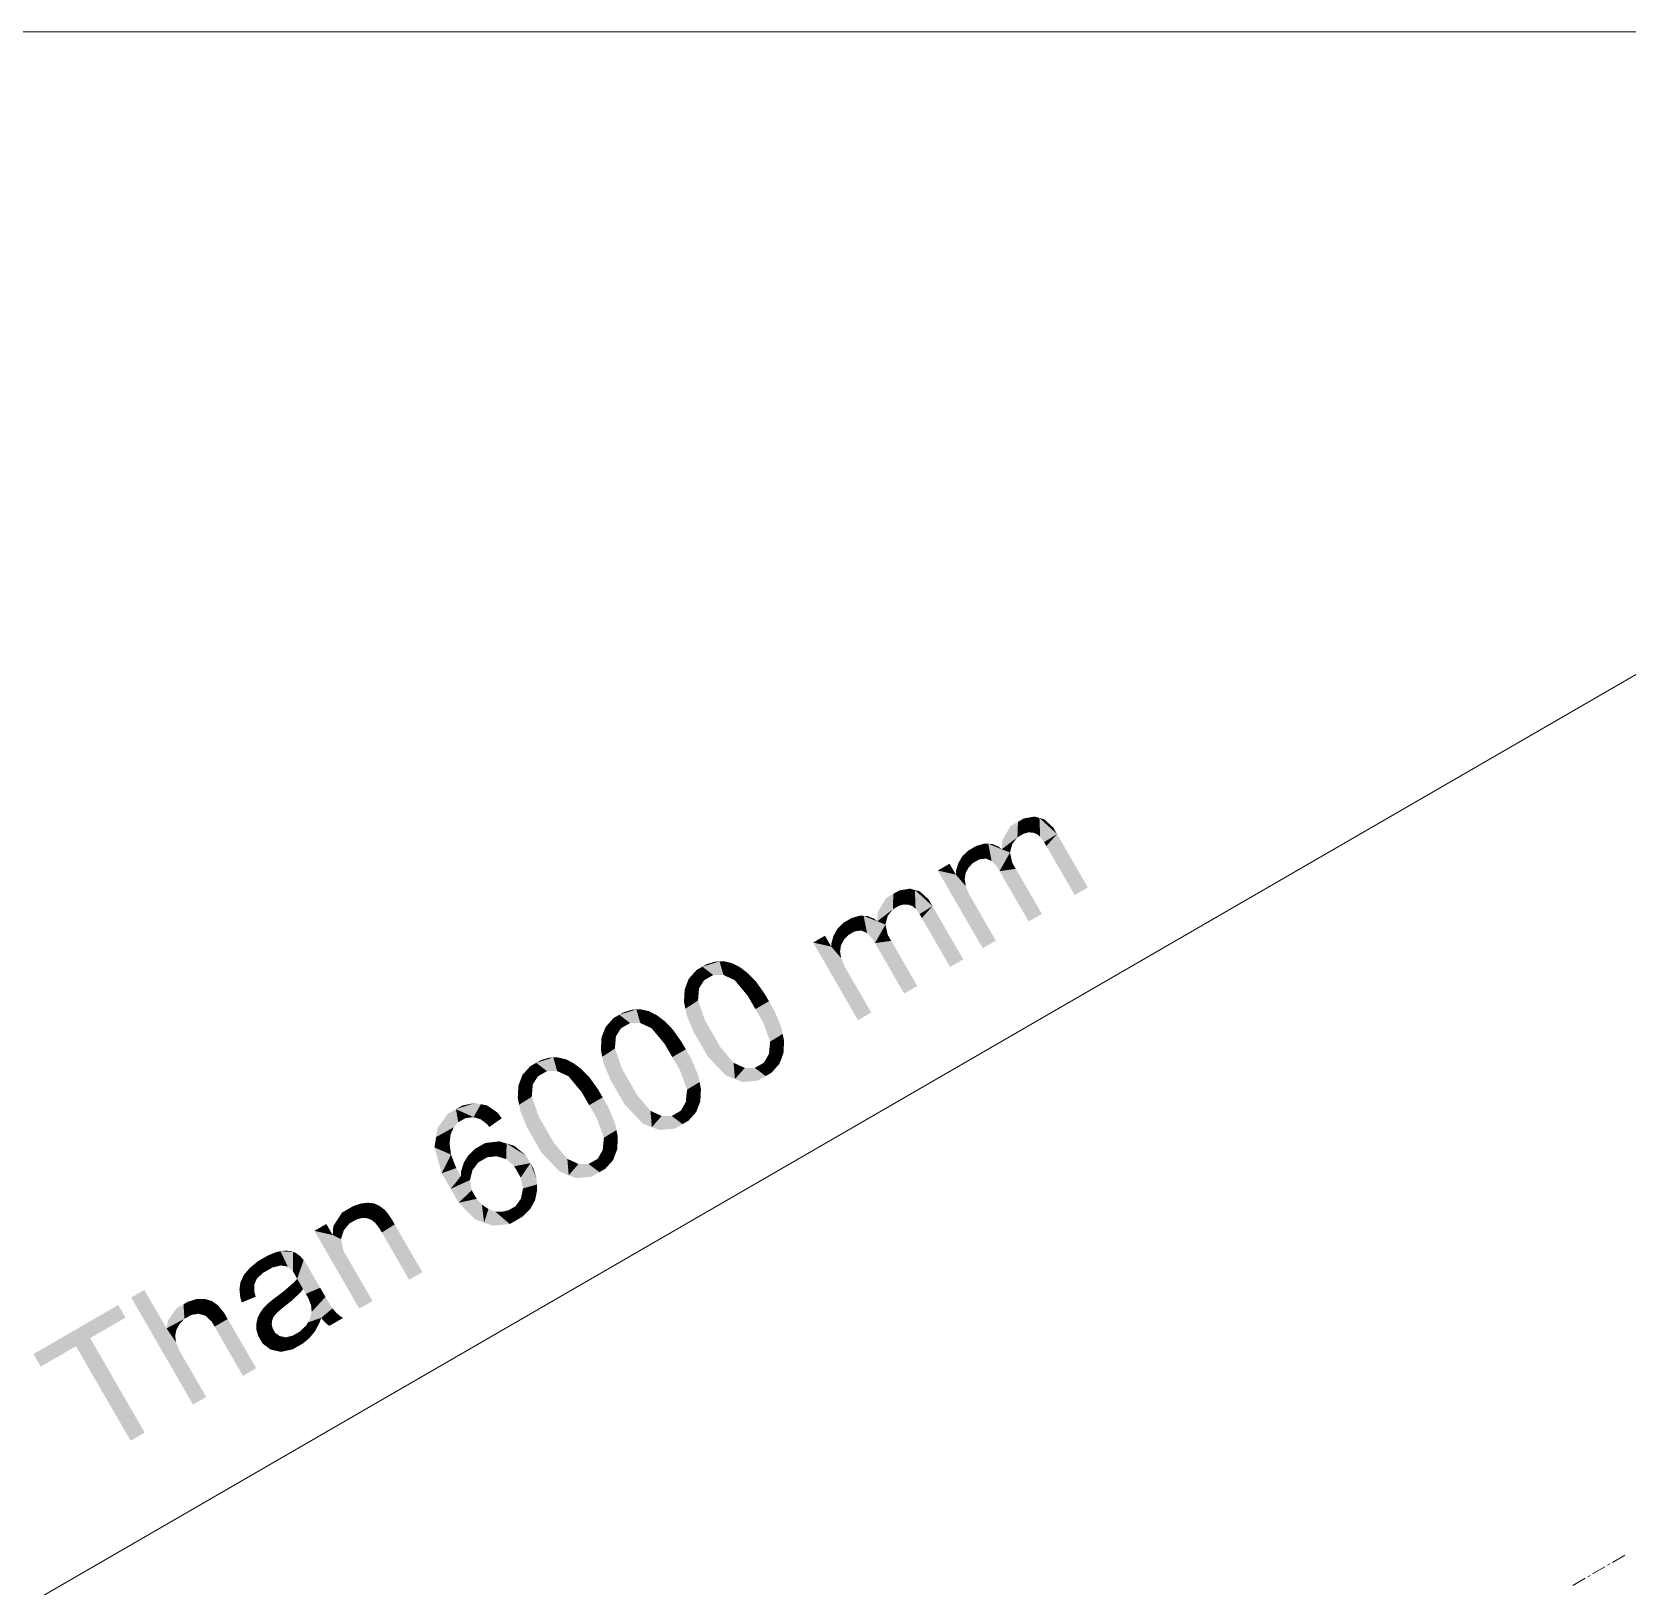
# Model space of a CAD drawing. Header units: millimetres. Extents: x 2 to 579, y 1 to 405.
# Drawn here: x 219.83 to 237.23, y 121.52 to 138.47 of the extents above; entities that cross this region are included whole.
import ezdxf

# ---------------------------------------------------------------- set-up
doc = ezdxf.new("R2010")
doc.units = ezdxf.units.MM
doc.linetypes.add('XKITLINE00', pattern=[0])
doc.layers.add('LinkedObject', color=7, linetype='Continuous', lineweight=0)

# ---------------------------------------------------------------- blocks, each defined once
blk = doc.blocks.new('*A4')
at = {"layer": 'LinkedObject'}
for points in [[(230.585, 129.856), (230.408, 129.557), (230.504, 129.81)], [(230.579, 129.688), (230.408, 129.557), (230.585, 129.856)], [(230.579, 129.688), (230.585, 129.856), (230.624, 129.714)], [(230.648, 129.893), (230.698, 129.741), (230.585, 129.856)], [(230.585, 129.856), (230.698, 129.741), (230.649, 129.728)], [(230.624, 129.714), (230.585, 129.856), (230.649, 129.728)], [(230.819, 129.899), (230.648, 129.893), (230.765, 129.914)], [(230.748, 129.739), (230.648, 129.893), (230.819, 129.899)], [(230.698, 129.741), (230.648, 129.893), (230.723, 129.74)], [(230.723, 129.74), (230.648, 129.893), (230.748, 129.739)], [(230.819, 129.899), (230.791, 129.723), (230.748, 129.739)], [(230.791, 129.723), (230.819, 129.899), (230.809, 129.708)], [(230.809, 129.708), (230.819, 129.899), (230.827, 129.693)], [(230.969, 129.795), (230.819, 129.899), (230.873, 129.883)], [(231.011, 129.723), (230.819, 129.899), (230.969, 129.795)], [(230.87, 129.635), (230.819, 129.899), (231.011, 129.723)], [(230.827, 129.693), (230.819, 129.899), (230.87, 129.635)], [(230.504, 129.81), (230.408, 129.557), (230.416, 129.66)], [(230.523, 129.615), (230.408, 129.557), (230.579, 129.688)], [(231.011, 129.723), (230.895, 129.592), (230.87, 129.635)], [(230.895, 129.592), (231.011, 129.723), (231.204, 129.058)], [(231.204, 129.058), (231.011, 129.723), (231.347, 129.141)], [(230.042, 129.542), (230.093, 129.407), (229.977, 129.48)], [(230.163, 129.447), (230.042, 129.542), (230.084, 129.567)], [(230.093, 129.407), (230.042, 129.542), (230.124, 129.424)], [(230.124, 129.424), (230.042, 129.542), (230.163, 129.447)], [(230.131, 129.594), (230.234, 129.456), (230.084, 129.567)], [(230.084, 129.567), (230.234, 129.456), (230.163, 129.447)], [(230.219, 129.619), (230.234, 129.456), (230.131, 129.594)], [(230.261, 129.617), (230.234, 129.456), (230.219, 129.619)], [(230.261, 129.617), (230.266, 129.443), (230.234, 129.456)], [(230.266, 129.443), (230.261, 129.617), (230.297, 129.429)], [(230.376, 129.585), (230.261, 129.617), (230.302, 129.615)], [(230.408, 129.557), (230.261, 129.617), (230.376, 129.585)], [(230.356, 129.367), (230.261, 129.617), (230.408, 129.557)], [(230.297, 129.429), (230.261, 129.617), (230.356, 129.367)], [(230.356, 129.367), (230.408, 129.557), (230.384, 129.319)], [(230.498, 129.522), (230.384, 129.319), (230.408, 129.557)], [(230.523, 129.41), (230.384, 129.319), (230.498, 129.522)], [(230.51, 129.568), (230.408, 129.557), (230.523, 129.615)], [(230.408, 129.557), (230.51, 129.568), (230.498, 129.522)], [(229.907, 129.281), (229.71, 129.325), (229.838, 129.4)], [(229.71, 129.325), (229.907, 129.281), (230.2, 128.478)], [(230.014, 129.297), (229.907, 129.281), (229.909, 129.324)], [(229.955, 129.442), (229.909, 129.324), (229.933, 129.404)], [(230.047, 129.359), (229.909, 129.324), (229.955, 129.442)], [(230.03, 129.328), (229.909, 129.324), (230.047, 129.359)], [(230.014, 129.297), (229.909, 129.324), (230.03, 129.328)], [(229.977, 129.48), (230.093, 129.407), (229.955, 129.442)], [(229.955, 129.442), (230.093, 129.407), (230.047, 129.359)], [(230.561, 129.344), (230.384, 129.319), (230.523, 129.41)], [(230.384, 129.319), (230.561, 129.344), (230.702, 128.769)], [(230.702, 128.769), (230.561, 129.344), (230.846, 128.852)], [(230.004, 129.229), (229.907, 129.281), (230.014, 129.297)], [(230.056, 129.059), (230.343, 128.561), (229.907, 129.281)], [(230.056, 129.059), (229.907, 129.281), (230.016, 129.154)], [(230.016, 129.154), (229.907, 129.281), (230.01, 129.191)], [(230.01, 129.191), (229.907, 129.281), (230.004, 129.229)], [(230.2, 128.478), (229.907, 129.281), (230.343, 128.561)], [(229.225, 129.071), (229.049, 128.771), (229.145, 129.024)], [(229.22, 128.902), (229.049, 128.771), (229.225, 129.071)], [(229.145, 129.024), (229.049, 128.771), (229.057, 128.874)], [(229.22, 128.902), (229.225, 129.071), (229.265, 128.928)], [(229.289, 129.107), (229.339, 128.955), (229.225, 129.071)], [(229.225, 129.071), (229.339, 128.955), (229.289, 128.942)], [(229.265, 128.928), (229.225, 129.071), (229.289, 128.942)], [(229.46, 129.113), (229.289, 129.107), (229.406, 129.128)], [(229.389, 128.953), (229.289, 129.107), (229.46, 129.113)], [(229.339, 128.955), (229.289, 129.107), (229.364, 128.954)], [(229.364, 128.954), (229.289, 129.107), (229.389, 128.953)], [(229.46, 129.113), (229.432, 128.938), (229.389, 128.953)], [(229.432, 128.938), (229.46, 129.113), (229.45, 128.923)], [(229.45, 128.923), (229.46, 129.113), (229.468, 128.908)], [(229.61, 129.01), (229.46, 129.113), (229.514, 129.098)], [(229.652, 128.937), (229.46, 129.113), (229.61, 129.01)], [(229.511, 128.85), (229.46, 129.113), (229.652, 128.937)], [(229.468, 128.908), (229.46, 129.113), (229.511, 128.85)], [(228.772, 128.808), (228.875, 128.671), (228.725, 128.781)], [(228.86, 128.833), (228.875, 128.671), (228.772, 128.808)], [(228.901, 128.831), (228.875, 128.671), (228.86, 128.833)], [(228.901, 128.831), (228.906, 128.657), (228.875, 128.671)], [(228.906, 128.657), (228.901, 128.831), (228.938, 128.643)], [(229.016, 128.799), (228.901, 128.831), (228.943, 128.829)], [(229.049, 128.771), (228.901, 128.831), (229.016, 128.799)], [(228.997, 128.581), (228.901, 128.831), (229.049, 128.771)], [(228.938, 128.643), (228.901, 128.831), (228.997, 128.581)], [(229.163, 128.83), (229.049, 128.771), (229.22, 128.902)], [(229.151, 128.783), (229.049, 128.771), (229.163, 128.83)], [(229.652, 128.937), (229.536, 128.807), (229.511, 128.85)], [(229.536, 128.807), (229.652, 128.937), (229.844, 128.273)], [(229.844, 128.273), (229.652, 128.937), (229.988, 128.356)], [(228.596, 128.656), (228.55, 128.538), (228.574, 128.618)], [(228.687, 128.573), (228.55, 128.538), (228.596, 128.656)], [(228.618, 128.694), (228.734, 128.621), (228.596, 128.656)], [(228.596, 128.656), (228.734, 128.621), (228.687, 128.573)], [(228.682, 128.757), (228.734, 128.621), (228.618, 128.694)], [(228.804, 128.662), (228.682, 128.757), (228.725, 128.781)], [(228.734, 128.621), (228.682, 128.757), (228.764, 128.639)], [(228.764, 128.639), (228.682, 128.757), (228.804, 128.662)], [(228.725, 128.781), (228.875, 128.671), (228.804, 128.662)], [(228.997, 128.581), (229.049, 128.771), (229.025, 128.534)], [(229.139, 128.736), (229.025, 128.534), (229.049, 128.771)], [(229.164, 128.624), (229.025, 128.534), (229.139, 128.736)], [(229.049, 128.771), (229.151, 128.783), (229.139, 128.736)], [(228.548, 128.495), (228.35, 128.54), (228.479, 128.614)], [(228.35, 128.54), (228.548, 128.495), (228.84, 127.692)], [(228.654, 128.511), (228.548, 128.495), (228.55, 128.538)], [(228.644, 128.443), (228.548, 128.495), (228.654, 128.511)], [(228.696, 128.273), (228.984, 127.776), (228.548, 128.495)], [(228.696, 128.273), (228.548, 128.495), (228.657, 128.368)], [(228.657, 128.368), (228.548, 128.495), (228.65, 128.406)], [(228.65, 128.406), (228.548, 128.495), (228.644, 128.443)], [(228.84, 127.692), (228.548, 128.495), (228.984, 127.776)], [(228.671, 128.542), (228.55, 128.538), (228.687, 128.573)], [(228.654, 128.511), (228.55, 128.538), (228.671, 128.542)], [(229.202, 128.558), (229.025, 128.534), (229.164, 128.624)], [(229.025, 128.534), (229.202, 128.558), (229.343, 127.983)], [(229.343, 127.983), (229.202, 128.558), (229.487, 128.066)], [(227.329, 128.334), (227.142, 128.277), (227.283, 128.332)], [(227.371, 128.186), (227.142, 128.277), (227.329, 128.334)], [(227.283, 128.332), (227.142, 128.277), (227.189, 128.304)], [(227.376, 128.336), (227.432, 128.158), (227.329, 128.334)], [(227.329, 128.334), (227.432, 128.158), (227.371, 128.186)], [(227.466, 128.315), (227.432, 128.158), (227.376, 128.336)], [(227.509, 128.292), (227.432, 128.158), (227.466, 128.315)], [(227.509, 128.292), (227.493, 128.13), (227.432, 128.158)], [(227.553, 128.27), (227.493, 128.13), (227.509, 128.292)], [(226.993, 128.145), (227.16, 128.128), (226.97, 128.086)], [(226.97, 128.086), (227.16, 128.128), (227.105, 128.04)], [(227.078, 128.24), (227.16, 128.128), (226.993, 128.145)], [(227.142, 128.277), (227.16, 128.128), (227.078, 128.24)], [(227.142, 128.277), (227.26, 128.185), (227.209, 128.156)], [(227.26, 128.185), (227.142, 128.277), (227.371, 128.186)], [(227.16, 128.128), (227.142, 128.277), (227.209, 128.156)], [(227.639, 128.204), (227.493, 128.13), (227.553, 128.27)], [(227.682, 128.16), (227.493, 128.13), (227.639, 128.204)], [(227.682, 128.16), (227.637, 127.958), (227.493, 128.13)], [(227.724, 128.117), (227.637, 127.958), (227.682, 128.16)], [(227.817, 127.986), (227.637, 127.958), (227.724, 128.117)], [(226.948, 128.028), (227.1, 127.981), (226.941, 127.894)], [(226.941, 127.894), (227.1, 127.981), (226.956, 127.818)], [(227.105, 128.04), (226.948, 128.028), (226.97, 128.086)], [(227.1, 127.981), (226.948, 128.028), (227.105, 128.04)], [(226.956, 127.818), (227.1, 127.981), (227.094, 127.907)], [(227.817, 127.986), (227.72, 127.814), (227.637, 127.958)], [(227.868, 127.899), (227.72, 127.814), (227.817, 127.986)], [(226.422, 127.81), (226.235, 127.752), (226.376, 127.808)], [(226.464, 127.662), (226.235, 127.752), (226.422, 127.81)], [(226.376, 127.808), (226.235, 127.752), (226.282, 127.779)], [(226.469, 127.811), (226.525, 127.634), (226.422, 127.81)], [(226.422, 127.81), (226.525, 127.634), (226.464, 127.662)], [(226.559, 127.791), (226.525, 127.634), (226.469, 127.811)], [(226.602, 127.768), (226.525, 127.634), (226.559, 127.791)], [(226.602, 127.768), (226.586, 127.606), (226.525, 127.634)], [(226.646, 127.746), (226.586, 127.606), (226.602, 127.768)], [(227.094, 127.907), (227.047, 127.563), (226.956, 127.818)], [(226.956, 127.818), (227.047, 127.563), (226.972, 127.742)], [(227.171, 127.688), (227.047, 127.563), (227.094, 127.907)], [(227.868, 127.899), (227.804, 127.67), (227.72, 127.814)], [(227.927, 127.796), (227.804, 127.67), (227.868, 127.899)], [(227.804, 127.67), (227.927, 127.796), (227.881, 127.46)], [(227.881, 127.46), (227.927, 127.796), (228.018, 127.543)], [(228.018, 127.543), (227.927, 127.796), (228.002, 127.618)], [(226.086, 127.62), (226.253, 127.604), (226.063, 127.562)], [(226.063, 127.562), (226.253, 127.604), (226.198, 127.516)], [(226.171, 127.715), (226.253, 127.604), (226.086, 127.62)], [(226.235, 127.752), (226.253, 127.604), (226.171, 127.715)], [(226.235, 127.752), (226.353, 127.661), (226.302, 127.632)], [(226.353, 127.661), (226.235, 127.752), (226.464, 127.662)], [(226.253, 127.604), (226.235, 127.752), (226.302, 127.632)], [(226.732, 127.68), (226.586, 127.606), (226.646, 127.746)], [(226.775, 127.636), (226.586, 127.606), (226.732, 127.68)], [(226.775, 127.636), (226.73, 127.434), (226.586, 127.606)], [(226.817, 127.593), (226.73, 127.434), (226.775, 127.636)], [(226.91, 127.462), (226.73, 127.434), (226.817, 127.593)], [(227.047, 127.563), (227.171, 127.688), (227.107, 127.46)], [(227.107, 127.46), (227.171, 127.688), (227.254, 127.544)], [(226.041, 127.503), (226.193, 127.457), (226.034, 127.369)], [(226.034, 127.369), (226.193, 127.457), (226.049, 127.294)], [(226.198, 127.516), (226.041, 127.503), (226.063, 127.562)], [(226.193, 127.457), (226.041, 127.503), (226.198, 127.516)], [(226.049, 127.294), (226.193, 127.457), (226.187, 127.383)], [(226.91, 127.462), (226.813, 127.29), (226.73, 127.434)], [(226.961, 127.375), (226.813, 127.29), (226.91, 127.462)], [(227.254, 127.544), (227.202, 127.295), (227.107, 127.46)], [(227.337, 127.4), (227.202, 127.295), (227.254, 127.544)], [(228.018, 127.543), (227.874, 127.392), (227.881, 127.46)], [(228.033, 127.467), (227.874, 127.392), (228.018, 127.543)], [(228.026, 127.333), (227.874, 127.392), (228.033, 127.467)], [(225.515, 127.286), (225.328, 127.228), (225.469, 127.284)], [(225.557, 127.138), (225.328, 127.228), (225.515, 127.286)], [(225.469, 127.284), (225.328, 127.228), (225.375, 127.255)], [(225.562, 127.287), (225.618, 127.11), (225.515, 127.286)], [(225.515, 127.286), (225.618, 127.11), (225.557, 127.138)], [(225.652, 127.266), (225.618, 127.11), (225.562, 127.287)], [(225.695, 127.244), (225.618, 127.11), (225.652, 127.266)], [(225.695, 127.244), (225.679, 127.082), (225.618, 127.11)], [(225.739, 127.222), (225.679, 127.082), (225.695, 127.244)], [(226.187, 127.383), (226.14, 127.039), (226.049, 127.294)], [(226.049, 127.294), (226.14, 127.039), (226.065, 127.218)], [(226.264, 127.164), (226.14, 127.039), (226.187, 127.383)], [(226.961, 127.375), (226.897, 127.146), (226.813, 127.29)], [(227.02, 127.272), (226.897, 127.146), (226.961, 127.375)], [(226.897, 127.146), (227.02, 127.272), (226.974, 126.935)], [(226.974, 126.935), (227.02, 127.272), (227.111, 127.018)], [(227.111, 127.018), (227.02, 127.272), (227.095, 127.094)], [(227.337, 127.4), (227.497, 127.051), (227.202, 127.295)], [(227.202, 127.295), (227.497, 127.051), (227.397, 127.09)], [(227.482, 127.228), (227.497, 127.051), (227.337, 127.4)], [(228.004, 127.274), (227.813, 127.23), (227.868, 127.325)], [(227.982, 127.216), (227.813, 127.23), (228.004, 127.274)], [(227.874, 127.392), (228.026, 127.333), (227.868, 127.325)], [(227.868, 127.325), (228.026, 127.333), (228.004, 127.274)], [(225.178, 127.096), (225.346, 127.079), (225.156, 127.038)], [(225.156, 127.038), (225.346, 127.079), (225.291, 126.992)], [(225.264, 127.191), (225.346, 127.079), (225.178, 127.096)], [(225.328, 127.228), (225.346, 127.079), (225.264, 127.191)], [(225.328, 127.228), (225.446, 127.137), (225.395, 127.108)], [(225.446, 127.137), (225.328, 127.228), (225.557, 127.138)], [(225.346, 127.079), (225.328, 127.228), (225.395, 127.108)], [(225.825, 127.156), (225.679, 127.082), (225.739, 127.222)], [(225.868, 127.112), (225.679, 127.082), (225.825, 127.156)], [(225.868, 127.112), (225.823, 126.91), (225.679, 127.082)], [(225.91, 127.068), (225.823, 126.91), (225.868, 127.112)], [(226.003, 126.938), (225.823, 126.91), (225.91, 127.068)], [(226.14, 127.039), (226.264, 127.164), (226.2, 126.935)], [(226.2, 126.935), (226.264, 127.164), (226.347, 127.02)], [(227.497, 127.051), (227.482, 127.228), (227.543, 127.2)], [(227.604, 127.172), (227.497, 127.051), (227.543, 127.2)], [(227.604, 127.172), (227.832, 127.083), (227.497, 127.051)], [(227.497, 127.051), (227.832, 127.083), (227.58, 127.018)], [(227.58, 127.018), (227.832, 127.083), (227.747, 127.034)], [(227.714, 127.173), (227.832, 127.083), (227.604, 127.172)], [(227.832, 127.083), (227.714, 127.173), (227.764, 127.201)], [(227.813, 127.23), (227.832, 127.083), (227.764, 127.201)], [(227.896, 127.12), (227.813, 127.23), (227.982, 127.216)], [(227.832, 127.083), (227.813, 127.23), (227.896, 127.12)], [(225.134, 126.979), (225.286, 126.933), (225.127, 126.845)], [(225.127, 126.845), (225.286, 126.933), (225.142, 126.77)], [(225.291, 126.992), (225.134, 126.979), (225.156, 127.038)], [(225.286, 126.933), (225.134, 126.979), (225.291, 126.992)], [(225.142, 126.77), (225.286, 126.933), (225.28, 126.858)], [(226.003, 126.938), (225.906, 126.766), (225.823, 126.91)], [(226.054, 126.851), (225.906, 126.766), (226.003, 126.938)], [(226.347, 127.02), (226.295, 126.771), (226.2, 126.935)], [(226.43, 126.876), (226.295, 126.771), (226.347, 127.02)], [(227.111, 127.018), (226.967, 126.868), (226.974, 126.935)], [(227.126, 126.943), (226.967, 126.868), (227.111, 127.018)], [(227.119, 126.809), (226.967, 126.868), (227.126, 126.943)], [(224.453, 126.722), (224.236, 126.418), (224.361, 126.669)], [(224.478, 126.58), (224.236, 126.418), (224.453, 126.722)], [(224.658, 126.789), (224.453, 126.722), (224.522, 126.762)], [(224.724, 126.776), (224.453, 126.722), (224.658, 126.789)], [(224.645, 126.635), (224.453, 126.722), (224.724, 126.776)], [(224.453, 126.722), (224.556, 126.624), (224.513, 126.599)], [(224.556, 126.624), (224.453, 126.722), (224.645, 126.635)], [(224.478, 126.58), (224.453, 126.722), (224.513, 126.599)], [(224.645, 126.635), (224.724, 126.776), (224.692, 126.621)], [(224.724, 126.776), (224.721, 126.612), (224.692, 126.621)], [(224.721, 126.612), (224.724, 126.776), (224.783, 126.566)], [(224.905, 126.686), (224.724, 126.776), (224.791, 126.763)], [(224.783, 126.566), (224.724, 126.776), (224.905, 126.686)], [(225.28, 126.858), (225.233, 126.515), (225.142, 126.77)], [(225.142, 126.77), (225.233, 126.515), (225.158, 126.694)], [(225.357, 126.64), (225.233, 126.515), (225.28, 126.858)], [(226.054, 126.851), (225.99, 126.622), (225.906, 126.766)], [(226.113, 126.748), (225.99, 126.622), (226.054, 126.851)], [(225.99, 126.622), (226.113, 126.748), (226.067, 126.411)], [(226.067, 126.411), (226.113, 126.748), (226.204, 126.494)], [(226.204, 126.494), (226.113, 126.748), (226.188, 126.57)], [(226.43, 126.876), (226.59, 126.526), (226.295, 126.771)], [(226.295, 126.771), (226.59, 126.526), (226.49, 126.566)], [(226.575, 126.704), (226.59, 126.526), (226.43, 126.876)], [(227.097, 126.75), (226.906, 126.705), (226.961, 126.801)], [(227.075, 126.692), (226.906, 126.705), (227.097, 126.75)], [(226.967, 126.868), (227.119, 126.809), (226.961, 126.801)], [(226.961, 126.801), (227.119, 126.809), (227.097, 126.75)], [(224.361, 126.669), (224.236, 126.418), (224.252, 126.517)], [(224.429, 126.525), (224.236, 126.418), (224.478, 126.58)], [(224.783, 126.566), (224.905, 126.686), (224.818, 126.529)], [(224.818, 126.529), (224.905, 126.686), (224.953, 126.623)], [(225.233, 126.515), (225.357, 126.64), (225.293, 126.411)], [(225.293, 126.411), (225.357, 126.64), (225.44, 126.496)], [(226.59, 126.526), (226.575, 126.704), (226.636, 126.676)], [(226.697, 126.648), (226.59, 126.526), (226.636, 126.676)], [(226.697, 126.648), (226.925, 126.559), (226.59, 126.526)], [(226.59, 126.526), (226.925, 126.559), (226.673, 126.494)], [(226.673, 126.494), (226.925, 126.559), (226.84, 126.51)], [(226.807, 126.648), (226.925, 126.559), (226.697, 126.648)], [(226.925, 126.559), (226.807, 126.648), (226.857, 126.677)], [(226.906, 126.705), (226.925, 126.559), (226.857, 126.677)], [(226.989, 126.596), (226.906, 126.705), (227.075, 126.692)], [(226.925, 126.559), (226.906, 126.705), (226.989, 126.596)], [(224.394, 126.447), (224.218, 126.305), (224.236, 126.418)], [(224.383, 126.344), (224.218, 126.305), (224.394, 126.447)], [(224.414, 126.491), (224.236, 126.418), (224.429, 126.525)], [(224.236, 126.418), (224.414, 126.491), (224.394, 126.447)], [(224.925, 126.371), (224.895, 126.209), (224.772, 126.353)], [(225.006, 126.347), (224.895, 126.209), (224.925, 126.371)], [(225.44, 126.496), (225.388, 126.246), (225.293, 126.411)], [(225.523, 126.352), (225.388, 126.246), (225.44, 126.496)], [(226.204, 126.494), (226.06, 126.344), (226.067, 126.411)], [(226.219, 126.419), (226.06, 126.344), (226.204, 126.494)], [(226.212, 126.285), (226.06, 126.344), (226.219, 126.419)], [(224.391, 126.286), (224.218, 126.305), (224.383, 126.344)], [(224.398, 126.227), (224.298, 126.023), (224.218, 126.305)], [(224.398, 126.227), (224.218, 126.305), (224.391, 126.286)], [(224.456, 126.08), (224.298, 126.023), (224.398, 126.227)], [(224.592, 126.223), (224.744, 126.169), (224.565, 126.183)], [(224.659, 126.288), (224.744, 126.169), (224.592, 126.223)], [(224.794, 126.197), (224.659, 126.288), (224.7, 126.312)], [(224.744, 126.169), (224.659, 126.288), (224.794, 126.197)], [(224.772, 126.353), (224.895, 126.209), (224.7, 126.312)], [(224.7, 126.312), (224.895, 126.209), (224.794, 126.197)], [(224.895, 126.209), (225.006, 126.347), (224.948, 126.193)], [(225.006, 126.347), (225, 126.177), (224.948, 126.193)], [(225, 126.177), (225.006, 126.347), (225.088, 126.1)], [(225.217, 126.216), (225.006, 126.347), (225.087, 126.324)], [(225.265, 126.133), (225.006, 126.347), (225.217, 126.216)], [(225.088, 126.1), (225.006, 126.347), (225.265, 126.133)], [(225.523, 126.352), (225.683, 126.002), (225.388, 126.246)], [(225.388, 126.246), (225.683, 126.002), (225.583, 126.042)], [(225.668, 126.18), (225.683, 126.002), (225.523, 126.352)], [(226.19, 126.226), (225.999, 126.181), (226.054, 126.277)], [(226.168, 126.167), (225.999, 126.181), (226.19, 126.226)], [(226.06, 126.344), (226.212, 126.285), (226.054, 126.277)], [(226.054, 126.277), (226.212, 126.285), (226.19, 126.226)], [(224.456, 126.08), (224.396, 125.853), (224.298, 126.023)], [(224.506, 125.992), (224.396, 125.853), (224.456, 126.08)], [(224.565, 126.183), (224.506, 125.992), (224.539, 126.142)], [(224.696, 126.141), (224.506, 125.992), (224.565, 126.183)], [(224.539, 126.142), (224.506, 125.992), (224.509, 126.046)], [(224.633, 126.058), (224.506, 125.992), (224.696, 126.141)], [(224.619, 126.003), (224.506, 125.992), (224.633, 126.058)], [(224.565, 126.183), (224.744, 126.169), (224.696, 126.141)], [(225.088, 126.1), (225.265, 126.133), (225.123, 126.039)], [(225.265, 126.133), (225.159, 125.976), (225.123, 126.039)], [(225.159, 125.976), (225.265, 126.133), (225.184, 125.857)], [(225.184, 125.857), (225.265, 126.133), (225.336, 125.901)], [(225.332, 125.962), (225.265, 126.133), (225.297, 126.078)], [(225.336, 125.901), (225.265, 126.133), (225.332, 125.962)], [(225.683, 126.002), (225.668, 126.18), (225.729, 126.152)], [(225.79, 126.124), (225.683, 126.002), (225.729, 126.152)], [(225.79, 126.124), (226.018, 126.035), (225.683, 126.002)], [(225.683, 126.002), (226.018, 126.035), (225.766, 125.97)], [(225.766, 125.97), (226.018, 126.035), (225.933, 125.986)], [(225.9, 126.124), (226.018, 126.035), (225.79, 126.124)], [(226.018, 126.035), (225.9, 126.124), (225.95, 126.153)], [(225.999, 126.181), (226.018, 126.035), (225.95, 126.153)], [(226.082, 126.072), (225.999, 126.181), (226.168, 126.167)], [(226.018, 126.035), (225.999, 126.181), (226.082, 126.072)], [(224.396, 125.853), (224.506, 125.992), (224.606, 125.949)], [(224.606, 125.949), (224.483, 125.702), (224.396, 125.853)], [(224.625, 125.838), (224.483, 125.702), (224.606, 125.949)], [(224.506, 125.992), (224.619, 126.003), (224.606, 125.949)], [(225.336, 125.901), (225.173, 125.802), (225.184, 125.857)], [(225.339, 125.84), (225.173, 125.802), (225.336, 125.901)], [(223.412, 125.692), (223.423, 125.534), (223.334, 125.666)], [(223.452, 125.697), (223.423, 125.534), (223.412, 125.692)], [(223.423, 125.534), (223.452, 125.697), (223.452, 125.534)], [(223.561, 125.694), (223.452, 125.697), (223.492, 125.702)], [(223.452, 125.697), (223.48, 125.533), (223.452, 125.534)], [(223.59, 125.68), (223.452, 125.697), (223.561, 125.694)], [(223.53, 125.515), (223.452, 125.697), (223.59, 125.68)], [(223.48, 125.533), (223.452, 125.697), (223.53, 125.515)], [(223.59, 125.68), (223.551, 125.498), (223.53, 125.515)], [(223.619, 125.667), (223.551, 125.498), (223.59, 125.68)], [(224.483, 125.702), (224.625, 125.838), (224.657, 125.781)], [(224.679, 125.744), (224.483, 125.702), (224.657, 125.781)], [(224.679, 125.744), (224.76, 125.484), (224.483, 125.702)], [(224.483, 125.702), (224.76, 125.484), (224.666, 125.517)], [(224.736, 125.682), (224.76, 125.484), (224.679, 125.744)], [(224.771, 125.657), (224.76, 125.484), (224.736, 125.682)], [(225.289, 125.68), (225.104, 125.664), (225.161, 125.746)], [(225.262, 125.631), (225.104, 125.664), (225.289, 125.68)], [(225.173, 125.802), (225.316, 125.73), (225.161, 125.746)], [(225.161, 125.746), (225.316, 125.73), (225.289, 125.68)], [(225.316, 125.73), (225.173, 125.802), (225.339, 125.84)], [(223.296, 125.644), (223.114, 125.446), (223.208, 125.593)], [(223.291, 125.476), (223.114, 125.446), (223.296, 125.644)], [(223.291, 125.476), (223.296, 125.644), (223.337, 125.502)], [(223.334, 125.666), (223.423, 125.534), (223.296, 125.644)], [(223.296, 125.644), (223.423, 125.534), (223.366, 125.518)], [(223.337, 125.502), (223.296, 125.644), (223.366, 125.518)], [(223.672, 125.627), (223.551, 125.498), (223.619, 125.667)], [(223.551, 125.498), (223.672, 125.627), (223.572, 125.482)], [(223.572, 125.482), (223.672, 125.627), (223.696, 125.6)], [(223.696, 125.6), (223.618, 125.421), (223.572, 125.482)], [(223.711, 125.582), (223.618, 125.421), (223.696, 125.6)], [(223.756, 125.515), (223.618, 125.421), (223.711, 125.582)], [(223.756, 125.515), (223.644, 125.377), (223.618, 125.421)], [(223.784, 125.465), (223.644, 125.377), (223.756, 125.515)], [(224.76, 125.484), (224.771, 125.657), (224.807, 125.632)], [(224.807, 125.632), (225.04, 125.469), (224.76, 125.484)], [(224.88, 125.606), (225.04, 125.469), (224.807, 125.632)], [(224.919, 125.604), (225.04, 125.469), (224.88, 125.606)], [(224.957, 125.603), (225.04, 125.469), (224.919, 125.604)], [(225.027, 125.62), (225.13, 125.521), (224.957, 125.603)], [(224.957, 125.603), (225.13, 125.521), (225.04, 125.469)], [(225.13, 125.521), (225.027, 125.62), (225.059, 125.638)], [(225.104, 125.664), (225.13, 125.521), (225.059, 125.638)], [(225.182, 125.552), (225.104, 125.664), (225.262, 125.631)], [(225.13, 125.521), (225.104, 125.664), (225.182, 125.552)], [(223.108, 125.349), (222.908, 125.395), (223.038, 125.47)], [(222.908, 125.395), (223.274, 125.093), (223.398, 124.547)], [(223.274, 125.093), (222.908, 125.395), (223.227, 125.174)], [(223.197, 125.304), (222.908, 125.395), (223.108, 125.349)], [(223.227, 125.174), (222.908, 125.395), (223.197, 125.304)], [(223.114, 125.446), (223.229, 125.401), (223.108, 125.349)], [(223.108, 125.349), (223.229, 125.401), (223.197, 125.304)], [(223.229, 125.401), (223.114, 125.446), (223.291, 125.476)], [(223.644, 125.377), (223.784, 125.465), (223.942, 124.861)], [(223.942, 124.861), (223.784, 125.465), (224.085, 124.944)], [(224.76, 125.484), (225.04, 125.469), (224.855, 125.451)], [(222.539, 125.172), (222.348, 125.096), (222.497, 125.165)], [(222.545, 125.018), (222.348, 125.096), (222.539, 125.172)], [(222.497, 125.165), (222.348, 125.096), (222.402, 125.127)], [(222.648, 125.175), (222.539, 125.172), (222.58, 125.179)], [(222.676, 125.165), (222.539, 125.172), (222.648, 125.175)], [(222.545, 125.018), (222.539, 125.172), (222.587, 125.01)], [(222.587, 125.01), (222.539, 125.172), (222.618, 125.004)], [(222.539, 125.172), (222.673, 124.954), (222.618, 125.004)], [(222.676, 125.165), (222.673, 124.954), (222.539, 125.172)], [(222.703, 125.155), (222.673, 124.954), (222.676, 125.165)], [(222.753, 125.119), (222.673, 124.954), (222.703, 125.155)], [(222.293, 125.064), (222.173, 124.955), (222.206, 124.993)], [(222.345, 124.935), (222.173, 124.955), (222.293, 125.064)], [(222.348, 125.096), (222.45, 124.995), (222.293, 125.064)], [(222.345, 124.935), (222.293, 125.064), (222.396, 124.964)], [(222.396, 124.964), (222.293, 125.064), (222.45, 124.995)], [(222.45, 124.995), (222.348, 125.096), (222.545, 125.018)], [(222.777, 125.093), (222.673, 124.954), (222.753, 125.119)], [(222.673, 124.954), (222.777, 125.093), (222.791, 125.077)], [(222.673, 124.954), (222.791, 125.077), (222.699, 124.91)], [(222.699, 124.91), (222.791, 125.077), (222.701, 124.906)], [(222.701, 124.906), (222.791, 125.077), (222.711, 124.887)], [(222.711, 124.887), (222.791, 125.077), (222.72, 124.872)], [(222.72, 124.872), (222.791, 125.077), (222.785, 124.76)], [(222.833, 125.013), (222.785, 124.76), (222.791, 125.077)], [(222.86, 124.965), (222.785, 124.76), (222.833, 125.013)], [(223.398, 124.547), (223.274, 125.093), (223.542, 124.63)], [(222.267, 124.843), (222.096, 124.796), (222.281, 124.874)], [(222.101, 124.836), (222.281, 124.874), (222.096, 124.796)], [(222.253, 124.811), (222.096, 124.796), (222.267, 124.843)], [(222.253, 124.811), (222.117, 124.614), (222.096, 124.796)], [(222.14, 124.916), (222.281, 124.874), (222.101, 124.836)], [(222.253, 124.728), (222.117, 124.614), (222.253, 124.811)], [(222.173, 124.955), (222.281, 124.874), (222.14, 124.916)], [(222.281, 124.874), (222.173, 124.955), (222.345, 124.935)], [(222.687, 124.834), (222.785, 124.76), (222.573, 124.736)], [(222.72, 124.872), (222.785, 124.76), (222.687, 124.834)], [(222.86, 124.965), (222.815, 124.707), (222.785, 124.76)], [(222.971, 124.774), (222.815, 124.707), (222.86, 124.965)], [(221.295, 124.331), (220.909, 124.668), (221.052, 124.751)], [(220.909, 124.668), (221.295, 124.331), (221.584, 123.499)], [(221.619, 124.65), (221.644, 124.491), (221.527, 124.621)], [(221.665, 124.651), (221.644, 124.491), (221.619, 124.65)], [(221.665, 124.651), (221.682, 124.48), (221.644, 124.491)], [(221.71, 124.653), (221.682, 124.48), (221.665, 124.651)], [(221.682, 124.48), (221.71, 124.653), (221.719, 124.469)], [(221.823, 124.606), (221.71, 124.653), (221.789, 124.63)], [(221.719, 124.469), (221.71, 124.653), (221.823, 124.606)], [(222.096, 124.796), (222.117, 124.614), (222.09, 124.756)], [(222.09, 124.756), (222.117, 124.614), (222.1, 124.665)], [(222.117, 124.614), (222.253, 124.728), (222.268, 124.677)], [(222.453, 124.645), (222.542, 124.539), (222.396, 124.598)], [(222.493, 124.675), (222.582, 124.571), (222.453, 124.645)], [(222.453, 124.645), (222.582, 124.571), (222.542, 124.539)], [(222.573, 124.736), (222.654, 124.627), (222.493, 124.675)], [(222.493, 124.675), (222.654, 124.627), (222.582, 124.571)], [(222.573, 124.736), (222.785, 124.76), (222.654, 124.627)], [(222.654, 124.627), (222.785, 124.76), (222.755, 124.722)], [(222.971, 124.774), (222.842, 124.66), (222.815, 124.707)], [(222.842, 124.66), (222.971, 124.774), (222.872, 124.581)], [(222.859, 124.433), (223.029, 124.674), (223.106, 124.55)], [(222.878, 124.51), (223.029, 124.674), (222.859, 124.433)], [(222.872, 124.581), (222.971, 124.774), (223.029, 124.674)], [(223.029, 124.674), (222.875, 124.55), (222.872, 124.581)], [(222.875, 124.55), (223.029, 124.674), (222.878, 124.51)], [(220.461, 124.225), (219.843, 124.051), (220.768, 124.586)], [(220.461, 124.225), (220.768, 124.586), (220.848, 124.449)], [(221.48, 124.594), (221.295, 124.331), (221.404, 124.55)], [(221.49, 124.435), (221.295, 124.331), (221.48, 124.594)], [(221.404, 124.55), (221.295, 124.331), (221.311, 124.418)], [(221.527, 124.621), (221.644, 124.491), (221.48, 124.594)], [(221.48, 124.594), (221.644, 124.491), (221.564, 124.477)], [(221.49, 124.435), (221.48, 124.594), (221.522, 124.453)], [(221.522, 124.453), (221.48, 124.594), (221.564, 124.477)], [(221.823, 124.606), (221.788, 124.404), (221.719, 124.469)], [(221.857, 124.582), (221.788, 124.404), (221.823, 124.606)], [(221.926, 124.496), (221.788, 124.404), (221.857, 124.582)], [(221.962, 124.433), (221.788, 124.404), (221.926, 124.496)], [(222.445, 124.411), (222.288, 124.445), (222.302, 124.473)], [(222.316, 124.502), (222.46, 124.451), (222.302, 124.473)], [(222.302, 124.473), (222.46, 124.451), (222.445, 124.411)], [(222.354, 124.555), (222.46, 124.451), (222.316, 124.502)], [(222.378, 124.58), (222.46, 124.451), (222.354, 124.555)], [(222.396, 124.598), (222.487, 124.488), (222.378, 124.58)], [(222.46, 124.451), (222.378, 124.58), (222.474, 124.47)], [(222.474, 124.47), (222.378, 124.58), (222.487, 124.488)], [(222.396, 124.598), (222.542, 124.539), (222.487, 124.488)], [(223.106, 124.55), (222.983, 124.446), (222.838, 124.396)], [(222.859, 124.433), (223.106, 124.55), (222.838, 124.396)], [(222.983, 124.446), (223.106, 124.55), (223.003, 124.418)], [(223.003, 124.418), (223.106, 124.55), (223.126, 124.526)], [(223.126, 124.526), (223.048, 124.374), (223.003, 124.418)], [(223.146, 124.502), (223.048, 124.374), (223.126, 124.526)], [(223.146, 124.502), (223.072, 124.359), (223.048, 124.374)], [(223.194, 124.462), (223.072, 124.359), (223.146, 124.502)], [(223.072, 124.359), (223.194, 124.462), (223.222, 124.445)], [(221.44, 124.383), (221.295, 124.331), (221.49, 124.435)], [(221.422, 124.351), (221.295, 124.331), (221.44, 124.383)], [(221.403, 124.318), (221.295, 124.331), (221.422, 124.351)], [(221.295, 124.331), (221.398, 124.18), (221.431, 124.095)], [(221.398, 124.18), (221.295, 124.331), (221.394, 124.215)], [(221.394, 124.215), (221.295, 124.331), (221.389, 124.25)], [(221.389, 124.25), (221.295, 124.331), (221.403, 124.318)], [(221.584, 123.499), (221.295, 124.331), (221.431, 124.095)], [(221.788, 124.404), (221.962, 124.433), (221.819, 124.35)], [(221.819, 124.35), (221.962, 124.433), (222.129, 123.813)], [(222.129, 123.813), (221.962, 124.433), (222.273, 123.897)], [(222.288, 124.445), (222.444, 124.39), (222.275, 124.382)], [(222.275, 124.348), (222.444, 124.39), (222.443, 124.369)], [(222.275, 124.382), (222.444, 124.39), (222.275, 124.348)], [(222.443, 124.369), (222.313, 124.218), (222.275, 124.348)], [(222.275, 124.348), (222.313, 124.218), (222.276, 124.314)], [(222.276, 124.314), (222.313, 124.218), (222.295, 124.249)], [(222.444, 124.39), (222.288, 124.445), (222.445, 124.411)], [(222.453, 124.329), (222.313, 124.218), (222.443, 124.369)], [(222.313, 124.218), (222.453, 124.329), (222.464, 124.311)], [(222.48, 124.282), (222.313, 124.218), (222.464, 124.311)], [(222.313, 124.218), (222.48, 124.282), (222.343, 124.165)], [(222.343, 124.165), (222.48, 124.282), (222.431, 124.1)], [(222.431, 124.1), (222.48, 124.282), (222.488, 124.087)], [(222.488, 124.087), (222.48, 124.282), (222.53, 124.247)], [(222.753, 124.299), (222.784, 124.167), (222.711, 124.275)], [(222.884, 124.262), (222.753, 124.299), (222.816, 124.36)], [(222.855, 124.227), (222.753, 124.299), (222.884, 124.262)], [(222.784, 124.167), (222.753, 124.299), (222.855, 124.227)], [(222.983, 124.446), (222.816, 124.36), (222.838, 124.396)], [(222.962, 124.389), (222.816, 124.36), (222.983, 124.446)], [(222.913, 124.297), (222.816, 124.36), (222.962, 124.389)], [(222.884, 124.262), (222.816, 124.36), (222.913, 124.297)], [(220.461, 124.225), (220.307, 124.136), (219.843, 124.051)], [(219.843, 124.051), (220.307, 124.136), (219.922, 123.914)], [(220.307, 124.136), (220.461, 124.225), (220.903, 123.105)], [(220.903, 123.105), (220.461, 124.225), (221.057, 123.194)], [(222.53, 124.247), (222.545, 124.075), (222.488, 124.087)], [(222.562, 124.24), (222.545, 124.075), (222.53, 124.247)], [(222.595, 124.233), (222.545, 124.075), (222.562, 124.24)], [(222.545, 124.075), (222.595, 124.233), (222.672, 124.103)], [(222.742, 124.143), (222.595, 124.233), (222.67, 124.251)], [(222.672, 124.103), (222.595, 124.233), (222.742, 124.143)], [(222.711, 124.275), (222.784, 124.167), (222.67, 124.251)], [(222.67, 124.251), (222.784, 124.167), (222.742, 124.143)], [(221.46, 124.045), (221.584, 123.499), (221.431, 124.095)], [(221.584, 123.499), (221.46, 124.045), (221.728, 123.582)]]:
    blk.add_hatch(color=7, dxfattribs=at).paths.add_polyline_path(points, flags=17)
at = {"layer": 'LinkedObject', "color": 2, "linetype": 'XKITLINE00', "lineweight": 0}
blk.add_line((182.834, 138.473), (266.987, 138.473), dxfattribs=at)
at = {"layer": 'LinkedObject', "color": 6, "linetype": 'XKITLINE00', "lineweight": 0}
blk.add_line((198.7, 109.136), (240.094, 133.06), dxfattribs=at)
at = {"layer": 'LinkedObject', "color": 9, "linetype": 'XKITLINE00', "lineweight": 0}
for p, q in [((237.071, 121.778), (237.206, 121.856)), ((236.855, 121.653), (236.99, 121.731)), ((237.017, 121.747), (237.044, 121.762)), ((236.638, 121.528), (236.773, 121.606)), ((236.801, 121.621), (236.828, 121.637))]:
    blk.add_line(p, q, dxfattribs=at)

msp = doc.modelspace()

# ---------------------------------------------------------------- block references
at = {"lineweight": 0}
msp.add_blockref('*A4', (0, 0), dxfattribs=at)

doc.saveas('drawing.dxf')
